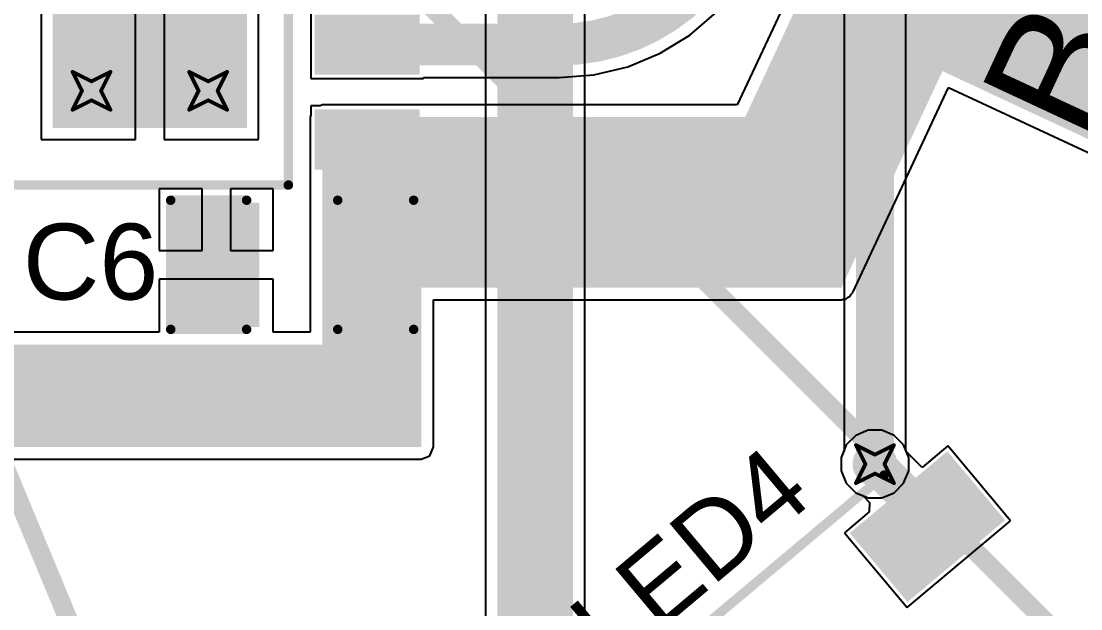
# Model space of a CAD drawing. Header units: millimetres. Extents: x -41 to 155, y -111 to 87.
# Drawn here: x 8.64 to 22.82, y -22.18 to -14.32 of the extents above; entities that cross this region are included whole.
import ezdxf

# ---------------------------------------------------------------- set-up
doc = ezdxf.new("R2010")
doc.units = ezdxf.units.MM
for name, color, linetype in [('BottomLayer', 5, 'Continuous'), ('DrillDrawing', 1, 'Continuous'), ('Mechanical1', 6, 'Continuous'), ('Mechanical2', 216, 'Continuous'), ('TopLayer', 1, 'Continuous'), ('TopOverlay', 2, 'Continuous'), ('TopPaste', 8, 'Continuous'), ('TopSolder', 216, 'Continuous'), ('ViaHoleLayer', 16, 'Continuous')]:
    doc.layers.add(name, color=color, linetype=linetype)
doc.styles.add('Arial', font='', dxfattribs={"height": 0.2})
doc.styles.get('Arial').set_extended_font_data('Arial')

# ---------------------------------------------------------------- blocks, each defined once
blk = doc.blocks.new('WS2812B_XF02_W_10')
at = {"layer": 'TopLayer'}
for points in [[(-3.25, 2.15), (-1.75, 2.15), (-1.75, 1.15), (-3.25, 1.15)], [(3.25, 1.15), (1.75, 1.15), (1.75, 2.15), (3.25, 2.15)], [(-3.25, -1.15), (-1.75, -1.15), (-1.75, -2.15), (-3.25, -2.15)], [(1.75, -1.15), (3.25, -1.15), (3.25, -2.15), (1.75, -2.15)]]:
    blk.add_hatch(color=1, dxfattribs=at).paths.add_polyline_path(points)
at = {"layer": 'TopPaste'}
for points in [[(-3.25, 2.15), (-1.75, 2.15), (-1.75, 1.15), (-3.25, 1.15)], [(3.25, 1.15), (1.75, 1.15), (1.75, 2.15), (3.25, 2.15)], [(-3.25, -1.15), (-1.75, -1.15), (-1.75, -2.15), (-3.25, -2.15)], [(1.75, -1.15), (3.25, -1.15), (3.25, -2.15), (1.75, -2.15)]]:
    blk.add_hatch(color=8, dxfattribs=at).paths.add_polyline_path(points)
at = {"layer": 'TopSolder'}
for points in [[(-3.352, 2.252), (-1.648, 2.252), (-1.648, 1.048), (-3.352, 1.048)], [(3.352, 1.048), (1.648, 1.048), (1.648, 2.252), (3.352, 2.252)], [(-3.352, -1.048), (-1.648, -1.048), (-1.648, -2.252), (-3.352, -2.252)], [(1.648, -1.048), (3.352, -1.048), (3.352, -2.252), (1.648, -2.252)]]:
    blk.add_hatch(color=216, dxfattribs=at).paths.add_polyline_path(points)
at = {"layer": 'TopOverlay'}
for points, const_width in [([(-2.5, 2.551), (2.5, 2.551)], 0.127), ([(-3.556, 1.803), (-3.556, 1.549)], 0.254), ([(-3.556, 1.803), (-3.429, 1.676)], 0.254), ([(-3.556, 1.549), (-3.429, 1.676)], 0.254), ([(-2.5, -2.551), (2.5, -2.551)], 0.127)]:
    blk.add_lwpolyline(points, dxfattribs=dict(at, const_width=const_width))
for points, const_width in [([(-2.532, 2.551, 1), (-2.468, 2.551, 1)], 0.0635), ([(2.468, 2.551, 1), (2.532, 2.551, 1)], 0.0635), ([(-3.62, 1.803, 1), (-3.493, 1.803, 1)], 0.127), ([(-3.62, 1.803, 1), (-3.493, 1.803, 1)], 0.127), ([(-3.493, 1.676, 1), (-3.366, 1.676, 1)], 0.127), ([(-3.493, 1.676, 1), (-3.366, 1.676, 1)], 0.127), ([(-3.619, 1.549, 1), (-3.493, 1.549, 1)], 0.127), ([(-3.619, 1.549, 1), (-3.493, 1.549, 1)], 0.127), ([(-2.532, -2.551, 1), (-2.468, -2.551, 1)], 0.0635), ([(2.468, -2.551, 1), (2.532, -2.551, 1)], 0.0635)]:
    blk.add_lwpolyline(points, format="xyb", close=True, dxfattribs=dict(at, const_width=const_width))
blk = doc.blocks.new('ESOP_8_72')
at = {"layer": 'TopLayer'}
for points in [[(-3.509, 2.205), (-2.309, 2.205), (-2.309, 1.605), (-3.509, 1.605)], [(2.308, 2.205), (3.508, 2.205), (3.508, 1.605), (2.308, 1.605)], [(-1.2, 1.65), (1.2, 1.65), (1.2, -1.65), (-1.2, -1.65)], [(-3.509, 0.935), (-2.309, 0.935), (-2.309, 0.335), (-3.509, 0.335)], [(2.308, 0.935), (3.508, 0.935), (3.508, 0.335), (2.308, 0.335)], [(-3.509, -0.335), (-2.309, -0.335), (-2.309, -0.935), (-3.509, -0.935)], [(2.308, -0.335), (3.508, -0.335), (3.508, -0.935), (2.308, -0.935)], [(-3.509, -1.605), (-2.309, -1.605), (-2.309, -2.205), (-3.509, -2.205)], [(2.308, -1.605), (3.508, -1.605), (3.508, -2.205), (2.308, -2.205)]]:
    blk.add_hatch(color=1, dxfattribs=at).paths.add_polyline_path(points)
at = {"layer": 'TopPaste'}
for points in [[(-3.509, 2.205), (-2.309, 2.205), (-2.309, 1.605), (-3.509, 1.605)], [(2.308, 2.205), (3.508, 2.205), (3.508, 1.605), (2.308, 1.605)], [(-1.2, 1.65), (1.2, 1.65), (1.2, -1.65), (-1.2, -1.65)], [(-3.509, 0.935), (-2.309, 0.935), (-2.309, 0.335), (-3.509, 0.335)], [(2.308, 0.935), (3.508, 0.935), (3.508, 0.335), (2.308, 0.335)], [(-3.509, -0.335), (-2.309, -0.335), (-2.309, -0.935), (-3.509, -0.935)], [(2.308, -0.335), (3.508, -0.335), (3.508, -0.935), (2.308, -0.935)], [(-3.509, -1.605), (-2.309, -1.605), (-2.309, -2.205), (-3.509, -2.205)], [(2.308, -1.605), (3.508, -1.605), (3.508, -2.205), (2.308, -2.205)]]:
    blk.add_hatch(color=8, dxfattribs=at).paths.add_polyline_path(points)
at = {"layer": 'TopSolder'}
for points in [[(-3.61, 2.307), (-2.207, 2.307), (-2.207, 1.503), (-3.61, 1.503)], [(2.207, 2.307), (3.61, 2.307), (3.61, 1.503), (2.207, 1.503)], [(-1.302, 1.752), (1.302, 1.752), (1.302, -1.752), (-1.302, -1.752)], [(-3.61, 1.037), (-2.207, 1.037), (-2.207, 0.233), (-3.61, 0.233)], [(2.207, 1.037), (3.61, 1.037), (3.61, 0.233), (2.207, 0.233)], [(-3.61, -0.233), (-2.207, -0.233), (-2.207, -1.037), (-3.61, -1.037)], [(2.207, -0.233), (3.61, -0.233), (3.61, -1.037), (2.207, -1.037)], [(-3.61, -1.503), (-2.207, -1.503), (-2.207, -2.307), (-3.61, -2.307)], [(2.207, -1.503), (3.61, -1.503), (3.61, -2.307), (2.207, -2.307)]]:
    blk.add_hatch(color=216, dxfattribs=at).paths.add_polyline_path(points)
at = {"layer": 'TopOverlay'}
for points, const_width in [([(-1.905, 2.515), (1.854, 2.515)], 0.127), ([(-1.905, 2.515), (-1.905, -2.515)], 0.127), ([(1.854, -2.515), (1.854, 2.515)], 0.127), ([(-3.877, 2.049), (-3.75, 1.922)], 0.3), ([(-3.877, 1.795), (-3.877, 2.049)], 0.3), ([(-3.877, 1.795), (-3.75, 1.922)], 0.3), ([(-1.905, -2.515), (1.854, -2.515)], 0.127)]:
    blk.add_lwpolyline(points, dxfattribs=dict(at, const_width=const_width))
for points, const_width in [([(-1.937, 2.515, 1), (-1.873, 2.515, 1)], 0.0635), ([(-1.937, 2.515, 1), (-1.873, 2.515, 1)], 0.0635), ([(1.822, 2.515, 1), (1.886, 2.515, 1)], 0.0635), ([(1.822, 2.515, 1), (1.886, 2.515, 1)], 0.0635), ([(-3.952, 2.049, 1), (-3.802, 2.049, 1)], 0.15), ([(-3.952, 2.049, 1), (-3.802, 2.049, 1)], 0.15), ([(-3.825, 1.922, 1), (-3.675, 1.922, 1)], 0.15), ([(-3.825, 1.922, 1), (-3.675, 1.922, 1)], 0.15), ([(-3.952, 1.795, 1), (-3.802, 1.795, 1)], 0.15), ([(-3.952, 1.795, 1), (-3.802, 1.795, 1)], 0.15), ([(-1.937, -2.515, 1), (-1.873, -2.515, 1)], 0.0635), ([(-1.937, -2.515, 1), (-1.873, -2.515, 1)], 0.0635), ([(1.822, -2.515, 1), (1.886, -2.515, 1)], 0.0635), ([(1.822, -2.515, 1), (1.886, -2.515, 1)], 0.0635)]:
    blk.add_lwpolyline(points, format="xyb", close=True, dxfattribs=dict(at, const_width=const_width))
blk = doc.blocks.new('C___0805_113')
at = {"layer": 'TopLayer'}
for points in [[(-1.524, 0.762), (-0.508, 0.762), (-0.508, -0.762), (-1.524, -0.762)], [(0.508, 0.762), (1.524, 0.762), (1.524, -0.762), (0.508, -0.762)]]:
    blk.add_hatch(color=1, dxfattribs=at).paths.add_polyline_path(points)
at = {"layer": 'TopPaste'}
for points in [[(-1.524, 0.762), (-0.508, 0.762), (-0.508, -0.762), (-1.524, -0.762)], [(0.508, 0.762), (1.524, 0.762), (1.524, -0.762), (0.508, -0.762)]]:
    blk.add_hatch(color=8, dxfattribs=at).paths.add_polyline_path(points)
at = {"layer": 'TopSolder'}
for points in [[(-1.594, 0.832), (-0.438, 0.832), (-0.438, -0.832), (-1.594, -0.832)], [(0.438, 0.832), (1.594, 0.832), (1.594, -0.832), (0.438, -0.832)]]:
    blk.add_hatch(color=216, dxfattribs=at).paths.add_polyline_path(points)
at = {"layer": 'TopOverlay', "const_width": 0.127}
for points in [[(-1.626, -0.864), (-1.626, 0.864)], [(-1.626, 0.864), (-0.61, 0.864)], [(0.61, 0.864), (1.626, 0.864)], [(1.626, -0.864), (1.626, 0.864)], [(-1.626, -0.864), (-0.61, -0.864)], [(0.61, -0.864), (1.626, -0.864)]]:
    blk.add_lwpolyline(points, dxfattribs=at)
at = {"layer": 'TopOverlay', "const_width": 0.0635}
for points in [[(-1.657, 0.864, 1), (-1.594, 0.864, 1)], [(-1.657, 0.864, 1), (-1.594, 0.864, 1)], [(-0.641, 0.864, 1), (-0.578, 0.864, 1)], [(0.578, 0.864, 1), (0.641, 0.864, 1)], [(1.594, 0.864, 1), (1.657, 0.864, 1)], [(1.594, 0.864, 1), (1.657, 0.864, 1)], [(-1.657, -0.864, 1), (-1.594, -0.864, 1)], [(-1.657, -0.864, 1), (-1.594, -0.864, 1)], [(-0.641, -0.864, 1), (-0.578, -0.864, 1)], [(0.578, -0.864, 1), (0.641, -0.864, 1)], [(1.594, -0.864, 1), (1.657, -0.864, 1)], [(1.594, -0.864, 1), (1.657, -0.864, 1)]]:
    blk.add_lwpolyline(points, format="xyb", close=True, dxfattribs=at)

msp = doc.modelspace()

# ---------------------------------------------------------------- hatches: boundary and pattern name
at = {"layer": 'BottomLayer'}
h = msp.add_hatch(color=5, dxfattribs=at)
edge = h.paths.add_edge_path()
edge.add_arc((9.583, -15.249), 0.3, 0, 360)
h = msp.add_hatch(color=5, dxfattribs=at)
edge = h.paths.add_edge_path()
edge.add_arc((11.143, -15.249), 0.3, 0, 360)
h = msp.add_hatch(color=5, dxfattribs=at)
edge = h.paths.add_edge_path()
edge.add_arc((20.066, -20.244), 0.3, 0, 360)
at = {"layer": 'TopLayer'}
for points in [[(20.942, -10.042), (19.053, -14.092), (28.184, -18.349), (30.072, -14.299)], [(17.687, -16.978), (19.62, -17.88), (21.495, -13.858), (19.562, -12.957)], [(12.672, -20.015), (13.995, -20.015), (13.995, -15.6), (12.672, -15.6)], [(12.672, -17.882), (19.62, -17.882), (19.62, -15.6), (12.672, -15.6)], [(-0.386, -20.015), (13.995, -20.015), (13.995, -18.644), (-0.386, -18.644)]]:
    msp.add_hatch(color=1, dxfattribs=at).paths.add_polyline_path(points)
h = msp.add_hatch(color=1, dxfattribs=at)
edge = h.paths.add_edge_path()
edge.add_arc((9.583, -15.249), 0.3, 0, 360)
h = msp.add_hatch(color=1, dxfattribs=at)
edge = h.paths.add_edge_path()
edge.add_arc((11.143, -15.249), 0.3, 0, 360)
h = msp.add_hatch(color=1, dxfattribs=at)
edge = h.paths.add_edge_path()
edge.add_arc((20.066, -20.244), 0.3, 0, 360)
at = {"layer": 'ViaHoleLayer'}
h = msp.add_hatch(color=16, dxfattribs=at)
edge = h.paths.add_edge_path()
edge.add_arc((9.583, -15.249), 0.15, 0, 360)
h = msp.add_hatch(color=16, dxfattribs=at)
edge = h.paths.add_edge_path()
edge.add_arc((11.143, -15.249), 0.15, 0, 360)
h = msp.add_hatch(color=16, dxfattribs=at)
edge = h.paths.add_edge_path()
edge.add_arc((20.066, -20.244), 0.15, 0, 360)

# ---------------------------------------------------------------- linework, layer by layer
at = {"layer": 'BottomLayer'}
for p, q in [((19.652, -8.367), (19.652, -20.062)), ((20.48, -20.062), (20.48, -8.367)), ((14.853, -10.16), (14.853, -22.708)), ((16.185, -22.432), (16.185, -10.16)), ((19.652, -20.062), (19.614, -20.154)), ((20.518, -20.154), (20.48, -20.062)), ((19.614, -20.154), (19.614, -20.334)), ((20.518, -20.334), (20.518, -20.154)), ((19.614, -20.334), (19.682, -20.5)), ((20.45, -20.5), (20.518, -20.334)), ((19.682, -20.5), (19.81, -20.627)), ((20.322, -20.627), (20.45, -20.5)), ((19.81, -20.627), (19.976, -20.696)), ((19.976, -20.696), (20.156, -20.696)), ((20.156, -20.696), (20.322, -20.627))]:
    msp.add_line(p, q, dxfattribs=at)
for points, const_width in [([(20.066, -20.244), (20.066, -8.367)], 0.508), ([(15.519, -22.708), (15.519, -10.16)], 1.016)]:
    msp.add_lwpolyline(points, dxfattribs=dict(at, const_width=const_width))
at = {"layer": 'BottomLayer', "const_width": 0.254}
msp.add_lwpolyline([(19.939, -20.244, 1), (20.193, -20.244, 1)], format="xyb", close=True, dxfattribs=at)
at = {"layer": 'DrillDrawing', "const_width": 0.0508}
for points in [[(9.329, -14.995), (9.583, -15.122)], [(9.329, -14.995), (9.456, -15.249)], [(9.583, -15.122), (9.837, -14.995)], [(9.71, -15.249), (9.837, -14.995)], [(10.889, -14.995), (11.143, -15.122)], [(10.889, -14.995), (11.016, -15.249)], [(11.143, -15.122), (11.397, -14.995)], [(11.27, -15.249), (11.397, -14.995)], [(9.329, -15.503), (9.456, -15.249)], [(9.71, -15.249), (9.837, -15.503)], [(10.889, -15.503), (11.016, -15.249)], [(11.27, -15.249), (11.397, -15.503)], [(9.329, -15.503), (9.583, -15.376)], [(9.583, -15.376), (9.837, -15.503)], [(10.889, -15.503), (11.143, -15.376)], [(11.143, -15.376), (11.397, -15.503)], [(19.812, -19.99), (20.066, -20.117)], [(19.812, -19.99), (19.939, -20.244)], [(20.066, -20.117), (20.32, -19.99)], [(20.193, -20.244), (20.32, -19.99)], [(19.812, -20.498), (19.939, -20.244)], [(20.193, -20.244), (20.32, -20.498)], [(19.812, -20.498), (20.066, -20.371)], [(20.066, -20.371), (20.32, -20.498)]]:
    msp.add_lwpolyline(points, dxfattribs=at)
at = {"layer": 'DrillDrawing', "const_width": 0.0254}
for points in [[(9.316, -14.995, 1), (9.341, -14.995, 1)], [(9.316, -14.995, 1), (9.341, -14.995, 1)], [(9.824, -14.995, 1), (9.849, -14.995, 1)], [(9.824, -14.995, 1), (9.849, -14.995, 1)], [(10.877, -14.995, 1), (10.902, -14.995, 1)], [(10.877, -14.995, 1), (10.902, -14.995, 1)], [(11.385, -14.995, 1), (11.41, -14.995, 1)], [(11.385, -14.995, 1), (11.41, -14.995, 1)], [(9.57, -15.122, 1), (9.595, -15.122, 1)], [(9.57, -15.122, 1), (9.595, -15.122, 1)], [(11.131, -15.122, 1), (11.156, -15.122, 1)], [(11.131, -15.122, 1), (11.156, -15.122, 1)], [(9.443, -15.249, 1), (9.468, -15.249, 1)], [(9.443, -15.249, 1), (9.468, -15.249, 1)], [(9.697, -15.249, 1), (9.722, -15.249, 1)], [(9.697, -15.249, 1), (9.722, -15.249, 1)], [(11.004, -15.249, 1), (11.029, -15.249, 1)], [(11.004, -15.249, 1), (11.029, -15.249, 1)], [(11.258, -15.249, 1), (11.283, -15.249, 1)], [(11.258, -15.249, 1), (11.283, -15.249, 1)], [(9.57, -15.376, 1), (9.595, -15.376, 1)], [(9.57, -15.376, 1), (9.595, -15.376, 1)], [(11.131, -15.376, 1), (11.156, -15.376, 1)], [(11.131, -15.376, 1), (11.156, -15.376, 1)], [(9.316, -15.503, 1), (9.341, -15.503, 1)], [(9.316, -15.503, 1), (9.341, -15.503, 1)], [(9.824, -15.503, 1), (9.849, -15.503, 1)], [(9.824, -15.503, 1), (9.849, -15.503, 1)], [(10.877, -15.503, 1), (10.902, -15.503, 1)], [(10.877, -15.503, 1), (10.902, -15.503, 1)], [(11.385, -15.503, 1), (11.41, -15.503, 1)], [(11.385, -15.503, 1), (11.41, -15.503, 1)], [(19.799, -19.99, 1), (19.825, -19.99, 1)], [(19.799, -19.99, 1), (19.825, -19.99, 1)], [(20.307, -19.99, 1), (20.333, -19.99, 1)], [(20.307, -19.99, 1), (20.333, -19.99, 1)], [(20.053, -20.117, 1), (20.079, -20.117, 1)], [(20.053, -20.117, 1), (20.079, -20.117, 1)], [(19.926, -20.244, 1), (19.952, -20.244, 1)], [(19.926, -20.244, 1), (19.952, -20.244, 1)], [(20.18, -20.244, 1), (20.206, -20.244, 1)], [(20.18, -20.244, 1), (20.206, -20.244, 1)], [(20.053, -20.371, 1), (20.079, -20.371, 1)], [(20.053, -20.371, 1), (20.079, -20.371, 1)], [(19.799, -20.498, 1), (19.825, -20.498, 1)], [(19.799, -20.498, 1), (19.825, -20.498, 1)], [(20.307, -20.498, 1), (20.333, -20.498, 1)], [(20.307, -20.498, 1), (20.333, -20.498, 1)]]:
    msp.add_lwpolyline(points, format="xyb", close=True, dxfattribs=at)
at = {"layer": 'Mechanical1', "const_width": 0.254}
msp.add_lwpolyline([(-26.733, 19.828, -3.064051), (-27.016, -19.427)], format="xyb", dxfattribs=at)
for points in [[(-0.007, 0.006), (14.598, -35.141)], [(0, 0), (27.457, -27.457)]]:
    msp.add_lwpolyline(points, dxfattribs=at)
at = {"layer": 'Mechanical2', "const_width": 0.254}
msp.add_lwpolyline([(-27.773, 19.435, -3.216016), (-28.067, -19.008)], format="xyb", dxfattribs=at)
at = {"layer": 'TopLayer'}
for p, q in [((19.413, -12.887), (18.224, -15.435)), ((12.519, -14.178), (12.519, -15.083)), ((8.909, -14.186), (8.909, -15.899)), ((10.173, -15.899), (10.173, -14.186)), ((10.554, -14.186), (10.554, -15.899)), ((11.817, -15.899), (11.817, -14.186)), ((17.591, -14.502), (17.947, -14.198)), ((17.192, -14.747), (17.591, -14.502)), ((16.76, -14.926), (17.192, -14.747)), ((16.305, -15.035), (16.76, -14.926)), ((12.519, -15.083), (14.024, -15.083)), ((14.024, -15.083), (14.024, -15.071)), ((14.024, -15.071), (15.839, -15.071)), ((15.839, -15.071), (16.305, -15.035)), ((15.839, -15.071), (15.839, -15.071)), ((19.769, -17.949), (21.049, -15.204)), ((21.049, -15.204), (27.676, -18.295)), ((12.641, -15.448), (12.519, -15.448)), ((12.519, -15.448), (12.519, -15.57)), ((12.672, -15.435), (12.641, -15.448)), ((18.224, -15.435), (12.672, -15.435)), ((12.519, -15.57), (12.507, -15.6)), ((12.507, -15.6), (12.507, -17.882)), ((8.909, -15.899), (10.173, -15.899)), ((10.554, -15.899), (11.817, -15.899)), ((11.062, -16.561), (10.49, -16.561)), ((10.49, -16.561), (10.49, -17.386)), ((11.062, -17.386), (11.062, -16.561)), ((12.014, -16.561), (11.443, -16.561)), ((11.443, -16.561), (11.443, -17.386)), ((12.014, -17.386), (12.014, -16.561)), ((10.49, -17.386), (11.062, -17.386)), ((11.443, -17.386), (12.014, -17.386)), ((12.014, -17.767), (10.49, -17.767)), ((10.49, -17.767), (10.49, -18.479)), ((12.014, -18.479), (12.014, -17.767)), ((12.507, -17.882), (12.507, -18.479)), ((19.699, -18.014), (19.736, -17.998)), ((19.736, -17.998), (19.749, -17.968)), ((19.749, -17.968), (19.769, -17.949)), ((19.769, -17.949), (19.769, -17.949)), ((14.16, -20.015), (14.16, -18.047)), ((14.16, -18.047), (19.62, -18.047)), ((19.62, -18.047), (19.651, -18.034)), ((19.651, -18.034), (19.675, -18.035)), ((19.675, -18.035), (19.676, -18.035)), ((19.676, -18.035), (19.699, -18.014)), ((10.49, -18.479), (0.875, -18.479)), ((12.507, -18.479), (12.014, -18.479)), ((19.976, -19.791), (19.81, -19.86)), ((20.156, -19.791), (19.976, -19.791)), ((20.322, -19.86), (20.156, -19.791)), ((19.682, -19.988), (19.614, -20.154)), ((19.81, -19.86), (19.682, -19.988)), ((20.45, -19.988), (20.322, -19.86)), ((20.488, -20.079), (20.45, -19.988)), ((13.995, -20.18), (14.112, -20.132)), ((14.112, -20.132), (14.16, -20.015)), ((20.697, -20.289), (20.488, -20.079)), ((21.04, -20.001), (20.697, -20.289)), ((21.879, -21.001), (21.04, -20.001)), ((-0.386, -20.18), (13.995, -20.18)), ((19.614, -20.154), (19.614, -20.334)), ((19.614, -20.334), (19.682, -20.5)), ((19.682, -20.5), (19.81, -20.627)), ((19.81, -20.627), (19.902, -20.665)), ((19.902, -20.665), (19.994, -20.757)), ((19.994, -20.757), (19.988, -20.884)), ((19.988, -20.884), (19.657, -21.162)), ((20.496, -22.161), (21.879, -21.001)), ((19.657, -21.162), (20.496, -22.161))]:
    msp.add_line(p, q, dxfattribs=at)
for points, const_width in [([(17.635, -13.886, -0.198912), (15.839, -14.63)], 0.559), ([(20.672, -20.85, -0.198912), (20.768, -21.081)], 0.508)]:
    msp.add_lwpolyline(points, format="xyb", dxfattribs=dict(at, const_width=const_width))
for points, const_width in [([(13.272, -14.63), (15.839, -14.63)], 0.559), ([(20.066, -20.244), (20.672, -20.85)], 0.508)]:
    msp.add_lwpolyline(points, dxfattribs=dict(at, const_width=const_width))
for points, const_width in [([(13.132, -14.63, 1), (13.411, -14.63, 1)], 0.279), ([(15.699, -14.63, 1), (15.979, -14.63, 1)], 0.279), ([(15.699, -14.63, 1), (15.979, -14.63, 1)], 0.279), ([(19.939, -20.244, 1), (20.193, -20.244, 1)], 0.254), ([(20.545, -20.85, 1), (20.799, -20.85, 1)], 0.254), ([(20.545, -20.85, 1), (20.799, -20.85, 1)], 0.254), ([(20.641, -21.081, 1), (20.895, -21.081, 1)], 0.254)]:
    msp.add_lwpolyline(points, format="xyb", close=True, dxfattribs=dict(at, const_width=const_width))

# ---------------------------------------------------------------- block references
for name, p in [('ESOP_8_72', (10.363, -13.995)), ('C___0805_113', (12.268, -17.577))]:
    msp.add_blockref(name, p)
at = {"rotation": 40}
msp.add_blockref('WS2812B_XF02_W_10', (19.914, -23.952), dxfattribs=at)

# ---------------------------------------------------------------- texts
at = {"layer": 'TopOverlay', "style": 'Arial'}
for s, height, rotation, p in [('BATTERY', 1.651, 65, (22.936, -15.999)), ('LED4', 1.016, 40, (16.552, -23.008))]:
    msp.add_text(s, height=height, rotation=rotation, dxfattribs=at).set_placement(p)
msp.add_text('C6', height=1.016, dxfattribs=at).set_placement((8.663, -18.042))

doc.saveas('drawing.dxf')
